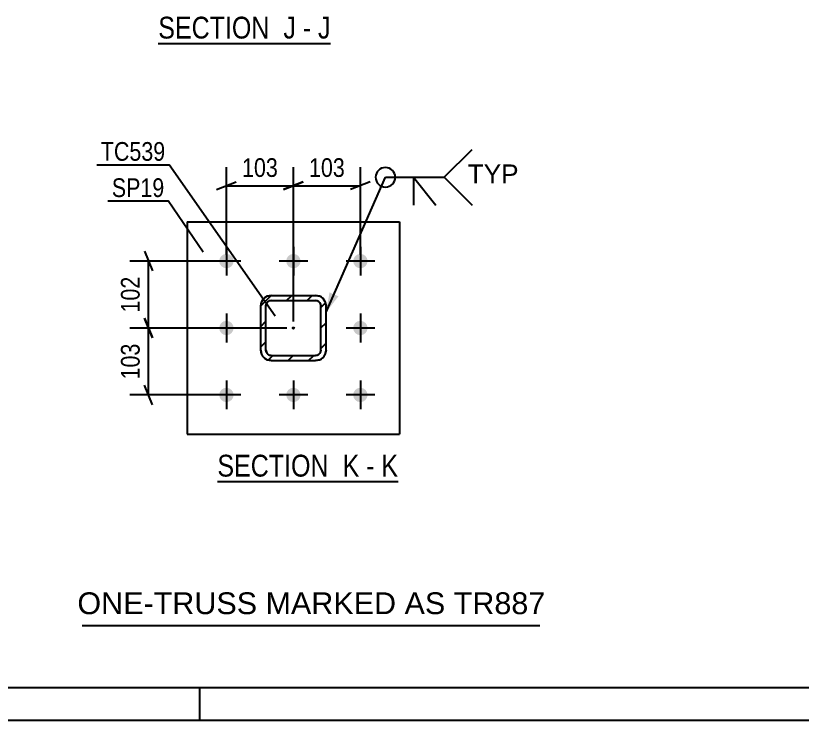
# Model space of a CAD drawing. Header units: millimetres. Extents: x -63 to 778, y -435 to 159.
# Drawn here: x 330.2 to 450.4, y -434.5 to -326.6 of the extents above; entities that cross this region are included whole.
import ezdxf

# ---------------------------------------------------------------- set-up
doc = ezdxf.new("R2010")
doc.units = ezdxf.units.MM
doc.linetypes.add('DXK_LINE_DOT2', pattern=[3.9198, 1.9599, -1.9599])
doc.linetypes.add('DXK_LINE_DOT3', pattern=[5.9187, 2.979, -0.9799, 0.9799, -0.9799])
doc.styles.add('Arial', font='ARIAL.TTF', dxfattribs={"height": 0.2})
doc.styles.add('Arial Narrow', font='ARIALN.TTF', dxfattribs={"height": 0.2})

# ---------------------------------------------------------------- blocks, each defined once
blk = doc.blocks.new('Unknown-570387995-1162')
at = {"color": 5, "linetype": 'Continuous'}
for p, q in [((-57.63, -429.5), (773.37, -429.5)), ((358.37, -434.5), (358.37, -429.5)), ((-62.63, -434.5), (778.37, -434.5))]:
    blk.add_line(p, q, dxfattribs=at)
blk = doc.blocks.new('Unknown-570387995-20 - 15592')
at = {"color": 6, "linetype": 'Continuous'}
blk.add_line((352, -330.85), (378.37, -330.85), dxfattribs=at)
at = {"color": 0, "linetype": 'Continuous'}
for points in [[(370.11, -330.1), (370.11, -326.6), (352, -326.6), (352, -330.1)], [(373.08, -330.1), (373.08, -326.6), (371.16, -326.6), (371.16, -330.1)], [(375.4, -330.1), (375.4, -326.6), (374.13, -326.6), (374.13, -330.1)], [(378.37, -330.1), (378.37, -326.6), (376.45, -326.6), (376.45, -330.1)]]:
    blk.add_wipeout(points, dxfattribs=at)
at = {"color": 7, "linetype": 'Continuous', "style": 'Arial Narrow'}
for s, p in [('SECTION ', (352, -330.1)), ('J', (371.16, -330.1)), ('J', (376.45, -330.1)), ('-', (374.13, -330.1))]:
    blk.add_text(s, height=3.34, dxfattribs=at).set_placement(p)
blk = doc.blocks.new('Unknown-570387995-21 - 15715')
at = {"color": 6, "linetype": 'Continuous'}
blk.add_line((361.05, -397.93), (388.7, -397.93), dxfattribs=at)
at = {"color": 0, "linetype": 'Continuous'}
for points in [[(379.16, -397.18), (379.16, -393.68), (361.05, -393.68), (361.05, -397.18)], [(382.77, -397.18), (382.77, -393.68), (380.21, -393.68), (380.21, -397.18)], [(385.09, -397.18), (385.09, -393.68), (383.82, -393.68), (383.82, -397.18)], [(388.7, -397.18), (388.7, -393.68), (386.14, -393.68), (386.14, -397.18)]]:
    blk.add_wipeout(points, dxfattribs=at)
at = {"color": 7, "linetype": 'Continuous', "style": 'Arial Narrow'}
for s, p in [('SECTION ', (361.05, -397.18)), ('K', (380.21, -397.18)), ('K', (386.14, -397.18)), ('-', (383.82, -397.18))]:
    blk.add_text(s, height=3.34, dxfattribs=at).set_placement(p)
blk = doc.blocks.new('Part-570387995-15742 - 15715')
at = {"linetype": 'Continuous'}
h = blk.add_hatch(dxfattribs=at)
h.set_pattern_fill('', scale=0.7, style=0, pattern_type=0)
h.set_pattern_definition([(45, (369.285, -369.434), (-1.57154, 1.57154), [])])
h.paths.add_polyline_path([(376.08, -369.43), (369.28, -369.43), (368.67, -369.56), (368.15, -369.9), (367.81, -370.42), (367.68, -371.03), (367.68, -377.83), (367.81, -378.45), (368.15, -378.97), (368.67, -379.31), (369.28, -379.43), (376.08, -379.43), (376.7, -379.31), (377.22, -378.97), (377.56, -378.45), (377.68, -377.83), (377.68, -371.03), (377.56, -370.42), (377.22, -369.9), (376.7, -369.56)])
h.paths.add_polyline_path([(376.82, -370.73), (376.88, -371.03), (376.88, -377.83), (376.82, -378.14), (376.65, -378.4), (376.39, -378.57), (376.08, -378.63), (369.28, -378.63), (368.98, -378.57), (368.72, -378.4), (368.55, -378.14), (368.48, -377.83), (368.48, -371.03), (368.55, -370.73), (368.72, -370.47), (368.98, -370.29), (369.28, -370.23), (376.08, -370.23), (376.39, -370.29), (376.65, -370.47)])
blk.add_hatch(color=246, dxfattribs=at).paths.add_polyline_path([(372.68, -374.53, -1), (372.68, -374.33, -1)])
at = {"color": 7, "linetype": 'DXK_LINE_DOT2'}
for p, q in [((368.67, -369.56), (369.28, -369.43)), ((369.28, -370.23), (368.98, -370.29)), ((369.28, -369.43), (376.08, -369.43)), ((369.28, -370.23), (376.08, -370.23)), ((376.08, -369.43), (376.7, -369.56)), ((376.39, -370.29), (376.08, -370.23)), ((367.68, -371.03), (367.81, -370.42)), ((367.68, -377.83), (367.68, -371.03)), ((368.55, -370.73), (368.48, -371.03)), ((368.48, -377.83), (368.48, -371.03)), ((376.88, -371.03), (376.82, -370.73)), ((376.88, -377.83), (376.88, -371.03)), ((377.56, -370.42), (377.68, -371.03)), ((377.68, -377.83), (377.68, -371.03)), ((367.81, -378.45), (367.68, -377.83)), ((368.48, -377.83), (368.55, -378.14)), ((368.98, -378.57), (369.28, -378.63)), ((369.28, -378.63), (376.08, -378.63)), ((376.08, -378.63), (376.39, -378.57)), ((376.82, -378.14), (376.88, -377.83)), ((377.68, -377.83), (377.56, -378.45)), ((369.28, -379.43), (368.67, -379.31)), ((369.28, -379.43), (376.08, -379.43)), ((376.7, -379.31), (376.08, -379.43))]:
    blk.add_line(p, q, dxfattribs=at)
at = {"color": 2, "linetype": 'Continuous'}
for p, q in [((369.28, -369.43), (368.67, -369.56)), ((368.98, -370.29), (369.28, -370.23)), ((369.28, -369.43), (376.08, -369.43)), ((369.28, -370.23), (376.08, -370.23)), ((376.7, -369.56), (376.08, -369.43)), ((376.08, -370.23), (376.39, -370.29)), ((367.81, -370.42), (367.68, -371.03)), ((367.68, -377.83), (367.68, -371.03)), ((368.48, -371.03), (368.55, -370.73)), ((368.48, -377.83), (368.48, -371.03)), ((376.82, -370.73), (376.88, -371.03)), ((376.88, -377.83), (376.88, -371.03)), ((377.68, -371.03), (377.56, -370.42)), ((377.68, -377.83), (377.68, -371.03)), ((367.68, -377.83), (367.81, -378.45)), ((368.55, -378.14), (368.48, -377.83)), ((369.28, -378.63), (368.98, -378.57)), ((369.28, -378.63), (376.08, -378.63)), ((376.39, -378.57), (376.08, -378.63)), ((376.88, -377.83), (376.82, -378.14)), ((377.56, -378.45), (377.68, -377.83)), ((368.67, -379.31), (369.28, -379.43)), ((369.28, -379.43), (376.08, -379.43)), ((376.08, -379.43), (376.7, -379.31))]:
    blk.add_line(p, q, dxfattribs=at)
at = {"color": 7, "linetype": 'DXK_LINE_DOT3'}
blk.add_line((372.68, -374.43), (372.68, -374.43), dxfattribs=at)
at = {"color": 246, "linetype": 'DXK_LINE_DOT2'}
blk.add_line((372.68, -374.43), (372.68, -374.43), dxfattribs=at)
at = {"color": 246, "linetype": 'Continuous'}
blk.add_circle((372.68, -374.43), 0.1, dxfattribs=at)
at = {"color": 7, "linetype": 'DXK_LINE_DOT2'}
for centre, radius, start, end in [((369.28, -371.03), 1.6, 112.5, 157.5), ((369.28, -371.03), 0.8, 112.5, 157.5), ((376.08, -371.03), 0.8, 22.5, 67.5), ((376.08, -371.03), 1.6, 22.5, 67.5), ((369.28, -377.83), 1.6, 202.5, 247.5), ((369.28, -377.83), 0.8, 202.5, 247.5), ((376.08, -377.83), 0.8, 292.5, 337.5), ((376.08, -377.83), 1.6, 292.5, 337.5)]:
    blk.add_arc(centre, radius, start, end, dxfattribs=at)
at = {"color": 2, "linetype": 'Continuous'}
for centre, radius, start, end in [((369.28, -371.03), 1.6, 112.5, 157.5), ((369.28, -371.03), 0.8, 112.5, 157.5), ((376.08, -371.03), 0.8, 22.5, 67.5), ((376.08, -371.03), 1.6, 22.5, 67.5), ((369.28, -377.83), 1.6, 202.5, 247.5), ((369.28, -377.83), 0.8, 202.5, 247.5), ((376.08, -377.83), 0.8, 292.5, 337.5), ((376.08, -377.83), 1.6, 292.5, 337.5)]:
    blk.add_arc(centre, radius, start, end, dxfattribs=at)
blk = doc.blocks.new('Part-570387995-15743 - 15715')
at = {"color": 2, "linetype": 'Continuous'}
for p, q in [((356.43, -358.18), (388.93, -358.18)), ((356.43, -358.18), (356.43, -390.68)), ((388.93, -358.18), (388.93, -390.68)), ((356.43, -390.68), (388.93, -390.68))]:
    blk.add_line(p, q, dxfattribs=at)
blk = doc.blocks.new('Bolt-570387995-15809 - 15715')
at = {"linetype": 'Continuous'}
for points in [[(362.43, -365.28, -1), (362.43, -363.08, -1)], [(372.68, -365.28, -1), (372.68, -363.08, -1)], [(382.93, -365.28, -1), (382.93, -363.08, -1)], [(362.43, -375.53, -1), (362.43, -373.33, -1)], [(382.93, -375.53, -1), (382.93, -373.33, -1)], [(362.43, -385.78, -1), (362.43, -383.58, -1)], [(372.68, -385.78, -1), (372.68, -383.58, -1)], [(382.93, -385.78, -1), (382.93, -383.58, -1)]]:
    blk.add_hatch(color=1, dxfattribs=at).paths.add_polyline_path(points)
at = {"color": 1, "linetype": 'Continuous'}
for p, q in [((362.43, -361.98), (362.43, -366.38)), ((372.68, -361.98), (372.68, -366.38)), ((382.93, -361.98), (382.93, -366.38)), ((364.63, -364.18), (360.23, -364.18)), ((374.88, -364.18), (370.48, -364.18)), ((385.13, -364.18), (380.73, -364.18)), ((362.43, -372.23), (362.43, -376.63)), ((382.93, -372.23), (382.93, -376.63)), ((364.63, -374.43), (360.23, -374.43)), ((385.13, -374.43), (380.73, -374.43)), ((362.43, -382.48), (362.43, -386.88)), ((372.68, -382.48), (372.68, -386.88)), ((382.93, -382.48), (382.93, -386.88)), ((364.63, -384.68), (360.23, -384.68)), ((374.88, -384.68), (370.48, -384.68)), ((385.13, -384.68), (380.73, -384.68))]:
    blk.add_line(p, q, dxfattribs=at)
blk = doc.blocks.new('StraightDimension-570387995-16201 - 15715')
at = {"color": 7, "linetype": 'Continuous'}
for p, q in [((372.68, -373.43), (372.68, -349.79)), ((382.93, -363.18), (382.93, -349.79)), ((371.18, -353.24), (374.18, -352.04)), ((384.43, -352.04), (381.43, -353.24)), ((372.68, -352.64), (382.93, -352.64))]:
    blk.add_line(p, q, dxfattribs=at)
at = {"color": 0}
blk.add_wipeout([(381.15, -351.89), (381.15, -347.69), (374.47, -347.69), (374.47, -351.89)], dxfattribs=at)
at = {"color": 3, "style": 'Arial Narrow'}
blk.add_text('103', height=2.863, dxfattribs=at).set_placement((375.07, -351.29))
blk = doc.blocks.new('StraightDimension-570387995-16202 - 15715')
at = {"color": 7, "linetype": 'Continuous'}
for p, q in [((362.43, -363.18), (362.43, -349.79)), ((372.68, -373.43), (372.68, -349.79)), ((360.93, -353.24), (363.93, -352.04)), ((374.18, -352.04), (371.18, -353.24)), ((362.43, -352.64), (372.68, -352.64))]:
    blk.add_line(p, q, dxfattribs=at)
at = {"color": 0}
blk.add_wipeout([(370.9, -351.89), (370.9, -347.69), (364.22, -347.69), (364.22, -351.89)], dxfattribs=at)
at = {"color": 3, "style": 'Arial Narrow'}
blk.add_text('103', height=2.863, dxfattribs=at).set_placement((364.82, -351.29))
blk = doc.blocks.new('StraightDimension-570387995-16232 - 15715')
at = {"color": 7, "linetype": 'Continuous'}
for p, q in [((349.9, -362.68), (351.1, -365.68)), ((361.43, -364.18), (347.65, -364.18)), ((350.5, -374.43), (350.5, -364.18)), ((351.1, -375.93), (349.9, -372.93)), ((371.68, -374.43), (347.65, -374.43))]:
    blk.add_line(p, q, dxfattribs=at)
at = {"color": 0}
blk.add_wipeout([(349.75, -365.97), (345.55, -365.97), (345.55, -372.65), (349.75, -372.65)], dxfattribs=at)
at = {"color": 3, "style": 'Arial Narrow'}
blk.add_text('102', height=2.863, rotation=90.0002, dxfattribs=at).set_placement((349.15, -372.05))
blk = doc.blocks.new('StraightDimension-570387995-16233 - 15715')
at = {"color": 7, "linetype": 'Continuous'}
for p, q in [((349.9, -372.93), (351.1, -375.93)), ((371.68, -374.43), (347.65, -374.43)), ((350.5, -384.68), (350.5, -374.43)), ((351.1, -386.18), (349.9, -383.18)), ((361.43, -384.68), (347.65, -384.68))]:
    blk.add_line(p, q, dxfattribs=at)
at = {"color": 0}
blk.add_wipeout([(349.75, -376.22), (345.55, -376.22), (345.55, -382.9), (349.75, -382.9)], dxfattribs=at)
at = {"color": 3, "style": 'Arial Narrow'}
blk.add_text('103', height=2.863, rotation=90.0002, dxfattribs=at).set_placement((349.15, -382.3))
blk = doc.blocks.new('Unknown-570387995-16363')
at = {"color": 7, "linetype": 'Continuous'}
blk.add_line((340.37, -420), (410.37, -420), dxfattribs=at)
at = {"color": 7, "style": 'Arial'}
blk.add_text('ONE-TRUSS MARKED AS TR887', height=3.3428, dxfattribs=at).set_placement((339.62, -418.25))
blk = doc.blocks.new('Mark-570387995-16252 - 15715')
at = {"color": 0}
blk.add_wipeout([(353.08, -348.82), (353.08, -345.82), (343.21, -345.82), (343.21, -348.82)], dxfattribs=at)
blk.add_wipeout([(353.08, -348.82), (353.08, -345.82), (343.21, -345.82), (343.21, -348.82)], dxfattribs=at)
at = {"color": 30, "linetype": 'Continuous'}
for p in [(342.61, -349.42), (369.9, -372.64)]:
    blk.add_line(p, (353.68, -349.42), dxfattribs=at)
at = {"color": 3, "style": 'Arial Narrow'}
blk.add_text('TC539', height=2.863, dxfattribs=at).set_placement((343.21, -348.82))
blk = doc.blocks.new('WeldMark-570387995-16271 - 15715')
at = {"linetype": 'Continuous'}
blk.add_hatch(color=30, dxfattribs=at).paths.add_polyline_path([(379.58, -369.57), (377.68, -372.01), (378.21, -368.97)])
at = {"color": 30, "linetype": 'Continuous'}
for p, q in [((377.68, -372.01), (386.76, -351.35)), ((386.76, -351.35), (395.76, -351.35))]:
    blk.add_line(p, q, dxfattribs=at)
at = {"color": 3, "linetype": 'Continuous'}
for q in [(394.48, -355.64), (391.05, -355.64)]:
    blk.add_line((391.05, -351.35), q, dxfattribs=at)
for start, end in [(90, 270), (270, 90)]:
    blk.add_arc((386.76, -351.35), 1.5, start, end, dxfattribs=at)
at = {"color": 0, "linetype": 'Continuous'}
blk.add_wipeout([(407.14, -352.25), (407.14, -349.25), (399.36, -349.25), (399.36, -352.25)], dxfattribs=at)
blk.add_wipeout([(407.14, -352.25), (407.14, -349.25), (399.36, -349.25), (399.36, -352.25)], dxfattribs=at)
at = {"color": 3, "linetype": 'Continuous'}
for q in [(400.05, -347.07), (400.05, -355.64)]:
    blk.add_line((395.76, -351.35), q, dxfattribs=at)
at = {"color": 3, "linetype": 'Continuous', "style": 'Arial'}
blk.add_text('TYP', height=2.865, dxfattribs=at).set_placement((399.36, -352.25))
blk = doc.blocks.new('Mark-570387995-16255 - 15715')
at = {"color": 0}
blk.add_wipeout([(352.93, -354.37), (352.93, -351.37), (344.89, -351.37), (344.89, -354.37)], dxfattribs=at)
blk.add_wipeout([(352.93, -354.37), (352.93, -351.37), (344.89, -351.37), (344.89, -354.37)], dxfattribs=at)
at = {"color": 30, "linetype": 'Continuous'}
for p in [(344.29, -354.97), (358.86, -362.84)]:
    blk.add_line(p, (353.53, -354.97), dxfattribs=at)
at = {"color": 3, "style": 'Arial Narrow'}
blk.add_text('SP19', height=2.863, dxfattribs=at).set_placement((344.89, -354.37))

msp = doc.modelspace()

# ---------------------------------------------------------------- block references
for name in ['Unknown-570387995-1162', 'Part-570387995-15743 - 15715', 'Bolt-570387995-15809 - 15715', 'Part-570387995-15742 - 15715', 'Unknown-570387995-16363']:
    msp.add_blockref(name, (0, 0))

# ---------------------------------------------------------------- next in the draw order: block references
for name in ['Unknown-570387995-20 - 15592', 'StraightDimension-570387995-16201 - 15715', 'Unknown-570387995-21 - 15715']:
    msp.add_blockref(name, (0, 0))

# ---------------------------------------------------------------- next in the draw order: block references
for name in ['WeldMark-570387995-16271 - 15715', 'StraightDimension-570387995-16202 - 15715']:
    msp.add_blockref(name, (0, 0))

# ---------------------------------------------------------------- next in the draw order: block references
msp.add_blockref('StraightDimension-570387995-16232 - 15715', (0, 0))

# ---------------------------------------------------------------- next in the draw order: block references
msp.add_blockref('StraightDimension-570387995-16233 - 15715', (0, 0))

# ---------------------------------------------------------------- next in the draw order: block references
msp.add_blockref('Mark-570387995-16252 - 15715', (0, 0))

# ---------------------------------------------------------------- next in the draw order: block references
msp.add_blockref('Mark-570387995-16255 - 15715', (0, 0))

doc.saveas('drawing.dxf')
